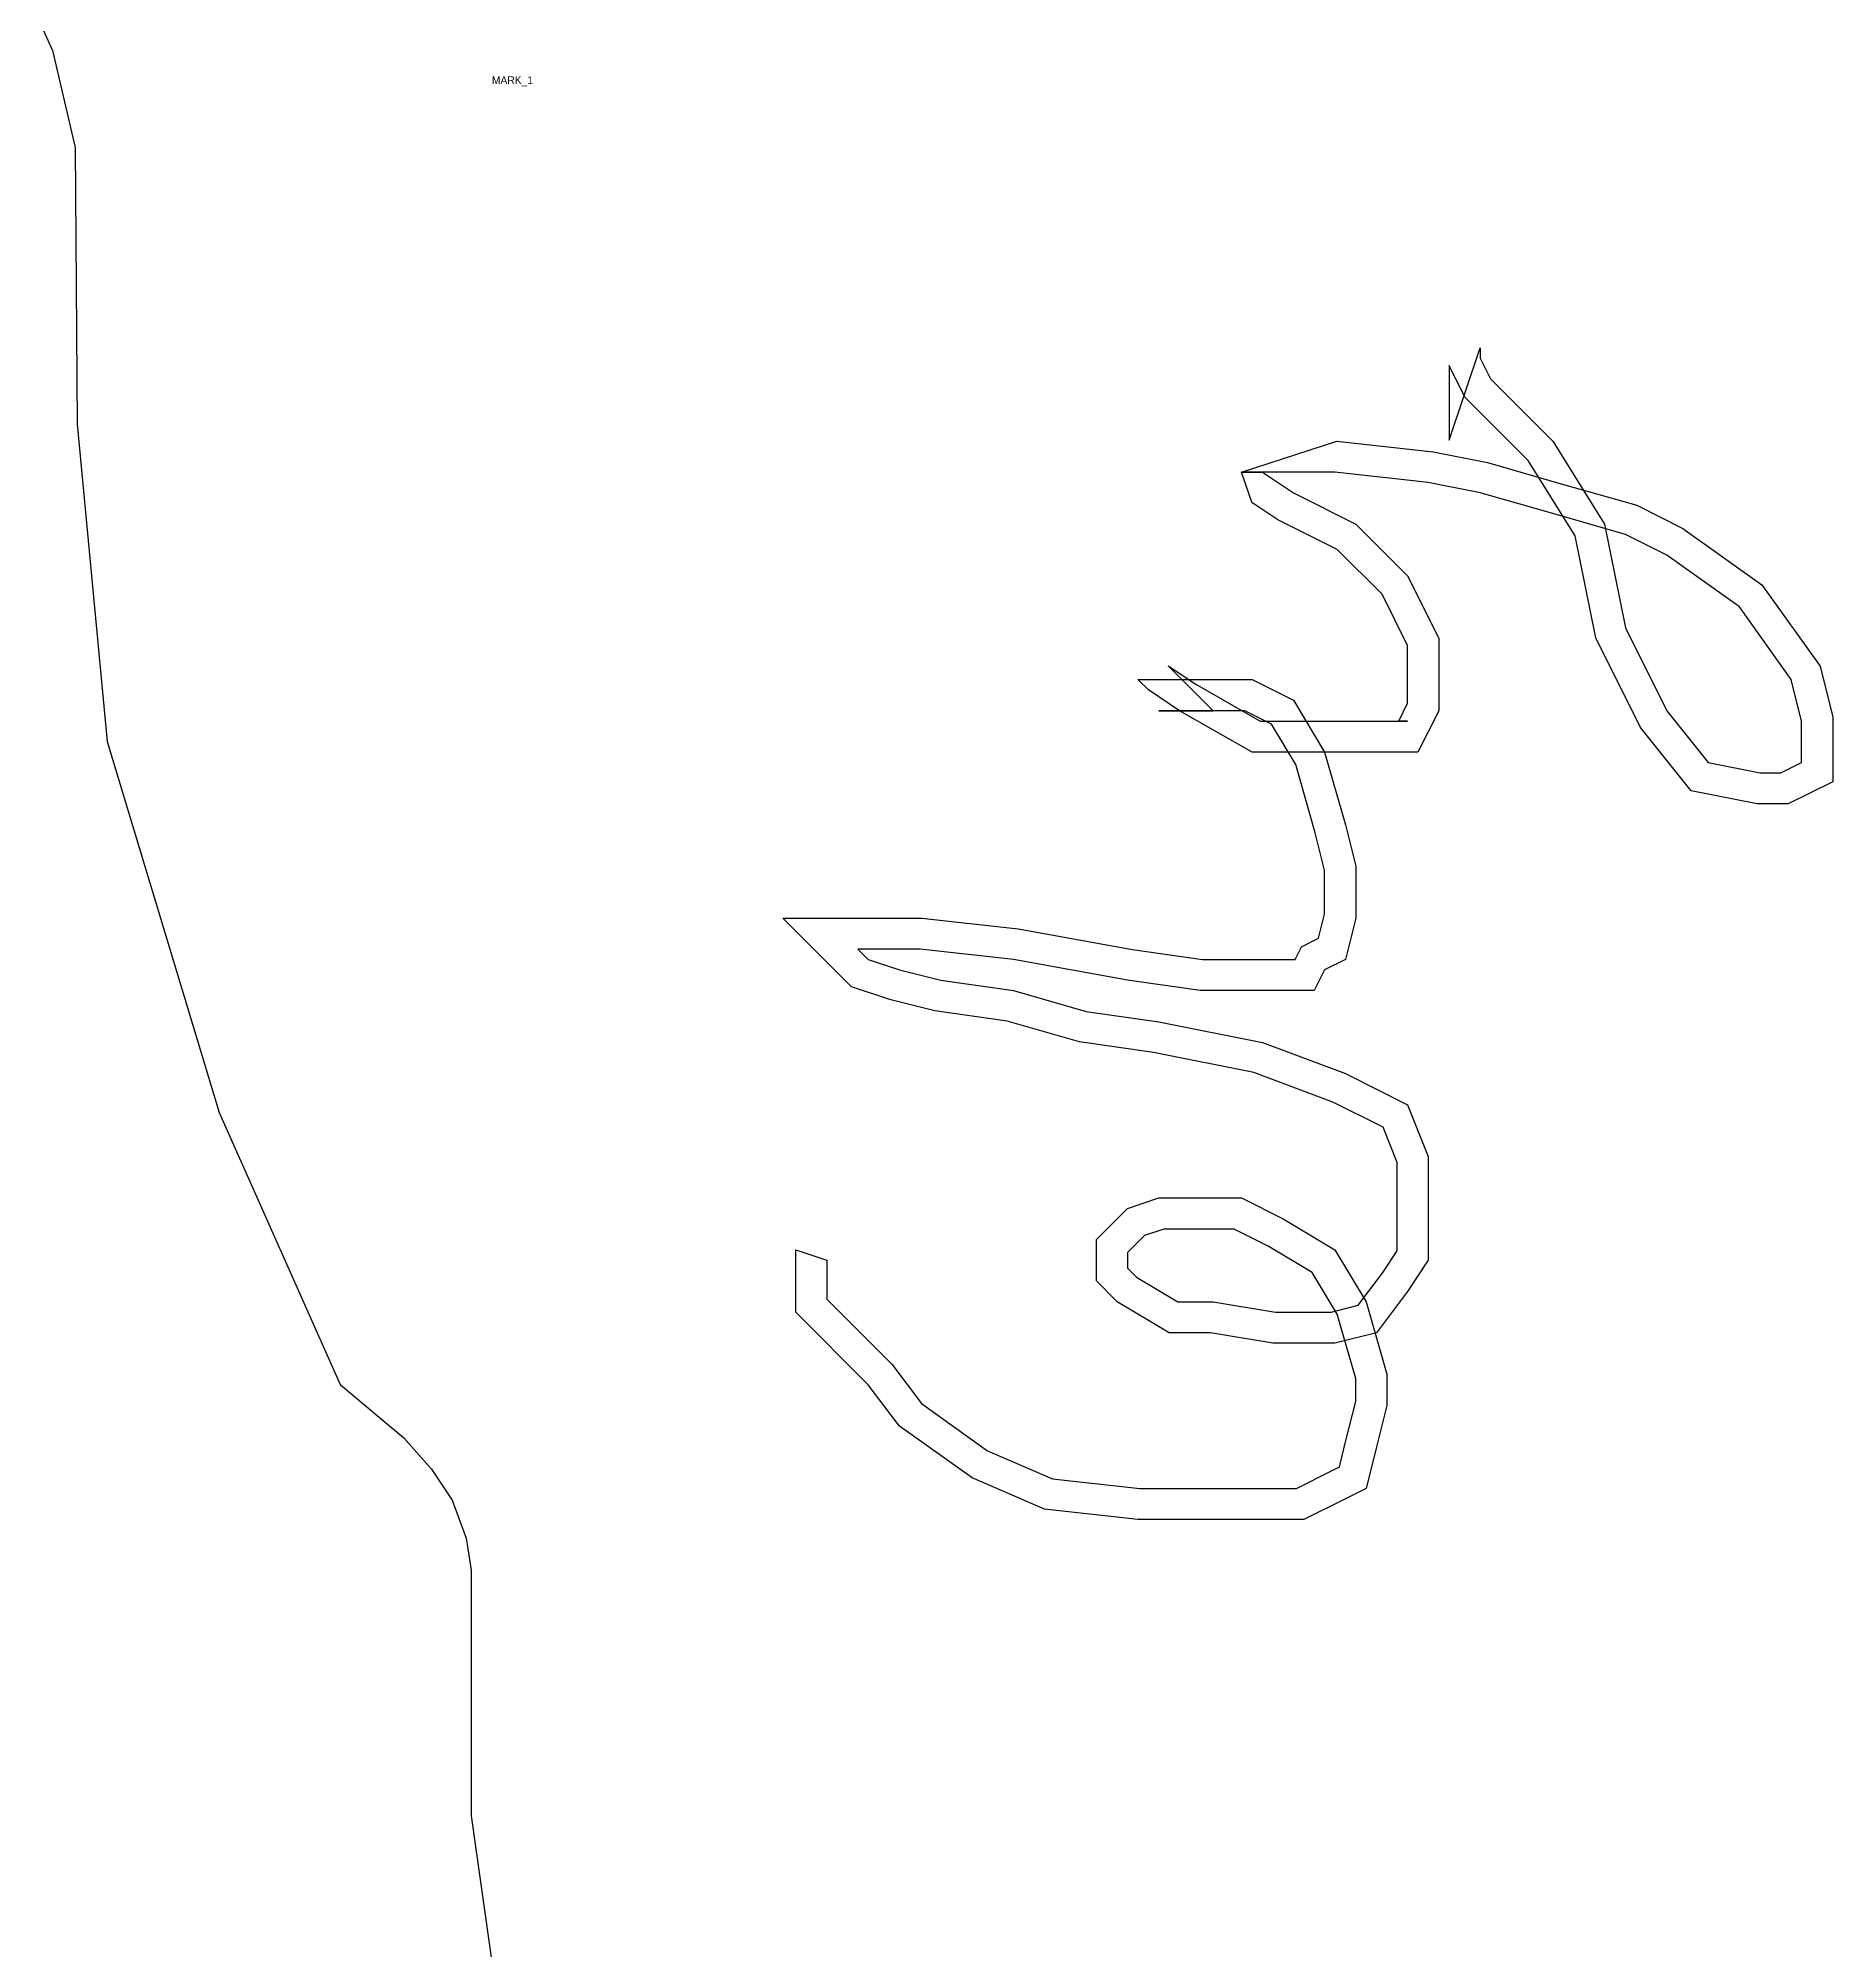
# Model space of a CAD drawing. Header units: metres. Extents: x -3553 to -772, y 370 to 2945.
# Drawn here: x -3478 to -2895, y 1689 to 2311 of the extents above; entities that cross this region are included whole.
import ezdxf
from ezdxf.enums import TextEntityAlignment as Align

# ---------------------------------------------------------------- set-up
doc = ezdxf.new("R2010")
doc.units = ezdxf.units.M
doc.layers.add('72', color=7, linetype='Continuous')

msp = doc.modelspace()

# ---------------------------------------------------------------- linework, layer by layer
at = {"layer": '1'}
msp.add_lwpolyline([(-3478.4, 2317.6), (-3473.8, 2307.24), (-3466.42, 2275.64), (-3465.68, 2185.65), (-3456, 2082.4), (-3419.51, 1961.69), (-3380.18, 1873.21), (-3359.49, 1855.83), (-3350.4, 1845.6), (-3343.68, 1835.52), (-3339.2, 1823.2), (-3337.6, 1812.8), (-3337.6, 1732.8), (-3327.2, 1660)], dxfattribs=at)
at = {"layer": '53'}
msp.add_lwpolyline([(-3221.83, 1913.59), (-3221.83, 1910.25), (-3221.83, 1900.94), (-3200.67, 1879.78), (-3191.05, 1866.96), (-3169.6, 1851.64), (-3148.37, 1842.54), (-3120.05, 1839.39), (-3093.62, 1839.39), (-3080.12, 1839.39), (-3069.01, 1839.39), (-3057.66, 1845.07), (-3055.07, 1846.37), (-3052.83, 1855.35), (-3049.75, 1867.63), (-3049.75, 1875.09), (-3055.75, 1896.06), (-3063.88, 1909.62), (-3078.25, 1918.24), (-3089.26, 1923.74), (-3100.36, 1923.74), (-3112.22, 1923.74), (-3118.51, 1921.64), (-3123.57, 1916.59), (-3123.98, 1916.18), (-3123.98, 1913.62), (-3123.98, 1911.07), (-3121.08, 1908.16), (-3107.68, 1900.13), (-3096.15, 1900.13), (-3075.91, 1896.75), (-3057.75, 1896.75), (-3048.95, 1898.95), (-3041.15, 1909.35), (-3036.26, 1916.69), (-3036.26, 1933.87), (-3036.26, 1945.41), (-3040.85, 1956.9), (-3057.18, 1965.06), (-3082.91, 1974.71), (-3115.57, 1981.24), (-3139.59, 1984.67), (-3163.21, 1991.42), (-3186.66, 1994.77), (-3201.04, 1998.37), (-3213.8, 2002.62), (-3236.14, 2024.96), (-3201.58, 2024.96), (-3190.9, 2024.96), (-3159.63, 2021.49), (-3122.36, 2014.71), (-3099.64, 2011.47), (-3076.75, 2011.47), (-3069.51, 2011.47), (-3067.42, 2015.64), (-3061.82, 2018.44), (-3059.88, 2026.21), (-3059.88, 2040.59), (-3062.91, 2052.71), (-3069.24, 2074.88), (-3077.16, 2088.08), (-3085.88, 2092.44), (-3096.99, 2092.44), (-3110.49, 2092.44), (-3113.86, 2092.44), (-3096.17, 2092.44), (-3110.79, 2107.06), (-3101.79, 2101.06), (-3080.81, 2089.07), (-3063.25, 2089.07), (-3046.38, 2089.07), (-3032.88, 2089.07), (-3035.77, 2089.07), (-3032.88, 2094.83), (-3032.88, 2102.56), (-3032.88, 2113.67), (-3041.2, 2130.31), (-3055.75, 2144.86), (-3075.09, 2154.52), (-3083.19, 2159.92), (-3083.49, 2159.92), (-3086.87, 2170.04), (-3055.94, 2180.17), (-3024.58, 2176.68), (-3006.88, 2173.14), (-2982.87, 2166.28), (-2958.35, 2159.27), (-2943.3, 2151.75), (-2917.66, 2133.44), (-2898.69, 2106.88), (-2894.55, 2090.31), (-2894.55, 2078.95), (-2894.55, 2069.32), (-2909.03, 2062.08), (-2919.17, 2062.08), (-2940.64, 2066.37), (-2957.11, 2086.96), (-2971.69, 2116.12), (-2978.34, 2149.38), (-2993.62, 2173.82), (-3006.3, 2186.5), (-3014.21, 2194.41), (-3019.39, 2204.77), (-3019.39, 2180.44), (-3009.27, 2210.53), (-3009.27, 2207.16), (-3005.89, 2200.41), (-2999.15, 2193.66), (-2985.65, 2180.17), (-2968.78, 2153.17), (-2962.03, 2119.43), (-2948.54, 2092.44), (-2935.04, 2075.57), (-2918.17, 2072.2), (-2911.42, 2072.2), (-2904.67, 2075.57), (-2904.67, 2078.95), (-2904.67, 2089.07), (-2908.05, 2102.56), (-2924.92, 2126.18), (-2948.54, 2143.05), (-2962.03, 2149.8), (-2985.65, 2156.55), (-3009.27, 2163.3), (-3026.14, 2166.67), (-3056.5, 2170.04), (-3086.87, 2170.04), (-3083.49, 2170.04), (-3080.12, 2170.04), (-3070, 2163.3), (-3049.75, 2153.17), (-3032.88, 2136.3), (-3022.76, 2116.06), (-3022.76, 2102.56), (-3022.76, 2092.44), (-3029.51, 2078.95), (-3032.88, 2078.95), (-3046.38, 2078.95), (-3063.25, 2078.95), (-3083.49, 2078.95), (-3107.11, 2092.44), (-3117.23, 2099.19), (-3120.61, 2102.56), (-3113.86, 2102.56), (-3110.49, 2102.56), (-3096.99, 2102.56), (-3083.49, 2102.56), (-3070, 2095.82), (-3059.88, 2078.95), (-3053.13, 2055.33), (-3049.75, 2041.83), (-3049.75, 2024.96), (-3053.13, 2011.47), (-3059.88, 2008.09), (-3063.25, 2001.35), (-3076.75, 2001.35), (-3100.36, 2001.35), (-3123.98, 2004.72), (-3161.1, 2011.47), (-3191.46, 2014.84), (-3201.58, 2014.84), (-3211.71, 2014.84), (-3208.33, 2011.47), (-3198.21, 2008.09), (-3184.71, 2004.72), (-3161.1, 2001.35), (-3137.48, 1994.6), (-3113.86, 1991.22), (-3080.12, 1984.48), (-3053.13, 1974.35), (-3032.88, 1964.23), (-3026.14, 1947.36), (-3026.14, 1933.87), (-3026.14, 1913.62), (-3032.88, 1903.5), (-3043.01, 1890), (-3056.5, 1886.63), (-3076.75, 1886.63), (-3096.99, 1890), (-3110.49, 1890), (-3127.36, 1900.13), (-3134.1, 1906.87), (-3134.1, 1913.62), (-3134.1, 1920.37), (-3130.73, 1923.74), (-3123.98, 1930.49), (-3113.86, 1933.87), (-3100.36, 1933.87), (-3086.87, 1933.87), (-3073.37, 1927.12), (-3056.5, 1917), (-3046.38, 1900.13), (-3039.63, 1876.51), (-3039.63, 1866.39), (-3043.01, 1852.89), (-3046.38, 1839.39), (-3053.13, 1836.02), (-3066.62, 1829.27), (-3080.12, 1829.27), (-3093.62, 1829.27), (-3120.61, 1829.27), (-3150.97, 1832.65), (-3174.59, 1842.77), (-3198.21, 1859.64), (-3208.33, 1873.13), (-3231.95, 1896.75), (-3231.95, 1910.25), (-3231.95, 1917)], close=True, dxfattribs=at)

# ---------------------------------------------------------------- texts
at = {"layer": '72'}
msp.add_text('MARK_1', height=2.5, dxfattribs=at).set_placement((-3330.8, 2295.6), align=Align.BOTTOM_LEFT)

doc.saveas('drawing.dxf')
